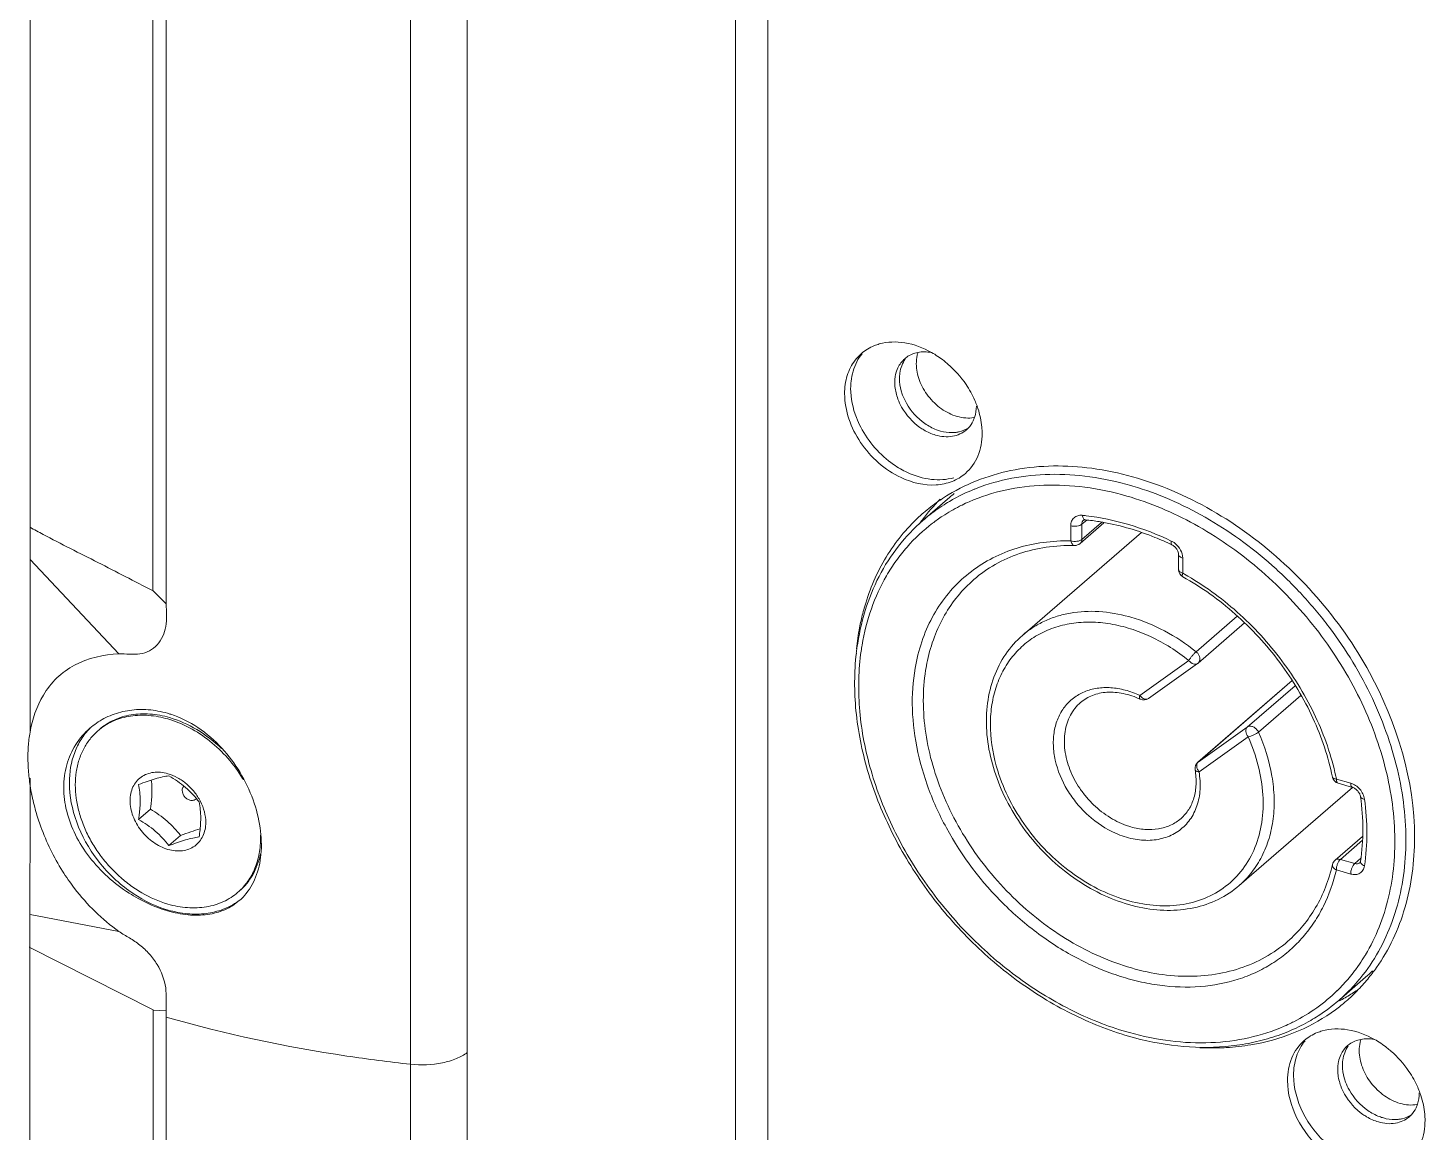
# Model space of a CAD drawing. Header units: millimetres. Extents: x 0 to 3564, y 0 to 2520.
# Drawn here: x 2375.2 to 2427.1, y 1732.7 to 1773.8 of the extents above; entities that cross this region are included whole.
import ezdxf

# ---------------------------------------------------------------- set-up
doc = ezdxf.new("R2010")
doc.units = ezdxf.units.MM
doc.layers.get('0').update_dxf_attribs({"lineweight": 13})

# ---------------------------------------------------------------- blocks, each defined once
blk = doc.blocks.new('A$C00222079')
for p, q in [((6.218, 23.867), (5.781, 23.488)), ((6.906, 22.514), (7.343, 22.892))]:
    blk.add_line(p, q)
for centre, radius, start, end in [((5.775, 24.798), 2.755, 124.5333, 130.8986), ((5.816, 23.857), 3.725, 71.8128, 73.8925), ((5.734, 25.094), 2.237, 128.8705, 130.8938), ((5.278, 22.373), 5.103, 30.4323, 31.1555), ((8.006, 22.471), 2.237, 310.8941, 312.9155), ((8.165, 22.036), 2.073, 310.9239, 318.5391), ((8.146, 24.584), 4.676, 253.0269, 253.8963), ((8.031, 24.101), 4.145, 252.6139, 253.8954)]:
    blk.add_arc(centre, radius, start, end)
for points, knots in [([(6.849, 27.436), (6.619, 27.502), (6.152, 27.589), (5.451, 27.57), (4.791, 27.4), (4.394, 27.192), (4.213, 27.067)], [0, 0, 0, 0, 0.261998, 0.514879, 0.76, 1, 1, 1, 1]), ([(4.33, 26.837), (4.41, 26.906), (4.582, 27.035), (4.867, 27.19), (5.175, 27.307), (5.618, 27.41), (6.216, 27.432), (6.692, 27.343), (6.93, 27.274)], [0, 0, 0, 0, 0.116286, 0.233593, 0.352871, 0.474937, 0.729326, 1, 1, 1, 1]), ([(6.87, 27.222), (6.639, 27.289), (6.177, 27.377), (5.597, 27.361), (5.164, 27.269), (4.862, 27.163), (4.582, 27.019), (4.411, 26.9), (4.331, 26.835)], [0, 0, 0, 0, 0.270316, 0.524847, 0.647069, 0.766487, 0.883841, 1, 1, 1, 1]), ([(9.646, 25.013), (9.486, 25.278), (9.118, 25.779), (8.449, 26.418), (7.696, 26.915), (7.147, 27.142), (6.87, 27.222)], [0, 0, 0, 0, 0.256117, 0.511979, 0.761604, 1, 1, 1, 1]), ([(6.93, 27.274), (7.284, 27.172), (7.983, 26.858), (8.586, 26.39), (8.865, 26.12)], [0, 0, 0, 0, 0.487118, 1, 1, 1, 1]), ([(8.877, 26.133), (8.612, 26.422), (8.029, 26.931), (7.334, 27.279), (6.978, 27.396)], [0, 0, 0, 0, 0.511319, 1, 1, 1, 1]), ([(3.971, 26.88), (3.768, 26.704), (3.409, 26.286), (3.073, 25.521), (2.96, 24.664), (3.078, 23.771), (3.413, 22.89), (4.116, 21.786), (4.871, 21.106), (5.43, 20.746)], [0, 0, 0, 0, 0.110779, 0.223415, 0.340175, 0.462703, 0.591528, 0.725827, 1, 1, 1, 1]), ([(3.977, 26.877), (3.853, 26.752), (3.629, 26.471), (3.299, 25.806), (3.209, 25.234), (3.209, 24.851)], [0, 0, 0, 0, 0.237804, 0.481875, 1, 1, 1, 1]), ([(4.27, 26.785), (4.163, 26.692), (3.964, 26.483), (3.727, 26.116), (3.556, 25.702), (3.452, 25.249), (3.419, 24.768), (3.455, 24.267), (3.561, 23.757), (3.733, 23.247), (3.969, 22.749), (4.263, 22.272), (4.61, 21.826), (5.003, 21.418), (5.433, 21.059), (6.036, 20.659), (6.532, 20.439), (6.87, 20.342)], [0, 0, 0, 0, 0.05183, 0.104458, 0.158586, 0.214743, 0.27325, 0.33421, 0.397528, 0.46294, 0.530041, 0.598325, 0.667217, 0.736111, 0.804398, 0.871501, 1, 1, 1, 1]), ([(10.325, 22.187), (10.357, 22.515), (10.328, 23.211), (9.969, 24.604), (9.382, 25.584), (8.877, 26.133)], [0, 0, 0, 0, 0.230273, 0.47968, 1, 1, 1, 1]), ([(6.87, 25.188), (6.781, 25.214), (6.602, 25.249), (6.336, 25.247), (6.088, 25.187), (5.871, 25.073), (5.692, 24.906), (5.56, 24.696), (5.481, 24.452), (5.464, 24.277), (5.464, 24.188)], [0, 0, 0, 0, 0.136999, 0.266428, 0.389247, 0.50766, 0.62481, 0.744133, 0.86857, 1, 1, 1, 1]), ([(6.906, 25.112), (6.827, 25.1), (6.657, 25.069), (6.389, 24.999), (6.093, 24.903), (5.887, 24.828), (5.781, 24.787)], [0, 0, 0, 0, 0.204428, 0.440769, 0.709115, 1, 1, 1, 1]), ([(6.276, 24.566), (6.276, 24.6), (6.274, 24.73), (6.264, 24.859), (6.252, 24.954)], [0, 0, 0, 0, 0.260939, 1, 1, 1, 1]), ([(8.076, 24.158), (8.013, 24.281), (7.899, 24.456), (7.717, 24.665), (7.517, 24.854), (7.241, 25.047), (6.995, 25.152), (6.87, 25.188)], [0, 0, 0, 0, 0.25442, 0.382873, 0.510825, 0.761319, 1, 1, 1, 1]), ([(8.031, 24.138), (7.956, 24.233), (7.798, 24.422), (7.53, 24.682), (7.23, 24.913), (7.015, 25.048), (6.906, 25.112)], [0, 0, 0, 0, 0.243221, 0.492743, 0.746206, 1, 1, 1, 1]), ([(3.209, 24.851), (3.209, 24.355), (3.418, 23.321), (4.197, 21.932), (5.345, 20.801), (6.3, 20.3), (6.792, 20.146)], [0, 0, 0, 0, 0.237626, 0.493501, 0.752993, 1, 1, 1, 1]), ([(5.839, 24.188), (5.839, 24.293), (5.83, 24.494), (5.799, 24.693), (5.781, 24.787)], [0, 0, 0, 0, 0.522764, 1, 1, 1, 1]), ([(6.218, 23.867), (6.227, 23.926), (6.258, 24.159), (6.276, 24.393), (6.276, 24.566)], [0, 0, 0, 0, 0.258895, 1, 1, 1, 1]), ([(7.401, 24.566), (7.401, 24.597), (7.408, 24.642), (7.436, 24.694), (7.454, 24.716), (7.464, 24.726)], [0, 0, 0, 0, 0.51828, 0.762133, 1, 1, 1, 1]), ([(7.682, 24.204), (7.644, 24.215), (7.569, 24.253), (7.479, 24.339), (7.418, 24.447), (7.401, 24.528), (7.401, 24.566)], [0, 0, 0, 0, 0.246106, 0.505616, 0.761983, 1, 1, 1, 1]), ([(5.464, 24.188), (5.464, 23.995), (5.525, 23.697), (5.695, 23.332), (5.87, 23.069), (6.083, 22.833), (6.4, 22.571), (6.679, 22.431), (6.87, 22.376)], [0, 0, 0, 0, 0.237649, 0.364578, 0.494405, 0.625031, 0.754273, 1, 1, 1, 1]), ([(5.781, 23.488), (5.79, 23.548), (5.821, 23.78), (5.839, 24.014), (5.839, 24.188)], [0, 0, 0, 0, 0.258902, 1, 1, 1, 1]), ([(7.922, 24.269), (7.91, 24.253), (7.879, 24.223), (7.82, 24.196), (7.752, 24.189), (7.705, 24.197), (7.682, 24.204)], [0, 0, 0, 0, 0.235089, 0.474254, 0.727492, 1, 1, 1, 1]), ([(8.031, 24.138), (8.049, 24.044), (8.08, 23.845), (8.089, 23.643), (8.089, 23.538)], [0, 0, 0, 0, 0.477241, 1, 1, 1, 1]), ([(8.277, 23.376), (8.277, 23.507), (8.239, 23.779), (8.14, 24.033), (8.076, 24.158)], [0, 0, 0, 0, 0.484404, 1, 1, 1, 1]), ([(5.781, 23.488), (5.89, 23.424), (6.105, 23.289), (6.405, 23.058), (6.673, 22.798), (6.831, 22.61), (6.906, 22.514)], [0, 0, 0, 0, 0.253794, 0.507257, 0.756779, 1, 1, 1, 1]), ([(7.343, 22.892), (7.268, 22.988), (7.11, 23.176), (6.842, 23.436), (6.542, 23.667), (6.327, 23.802), (6.218, 23.867)], [0, 0, 0, 0, 0.243221, 0.492743, 0.746206, 1, 1, 1, 1]), ([(6.87, 22.376), (6.96, 22.35), (7.139, 22.315), (7.405, 22.317), (7.652, 22.376), (7.87, 22.491), (8.049, 22.658), (8.18, 22.868), (8.26, 23.112), (8.277, 23.287), (8.277, 23.376)], [0, 0, 0, 0, 0.136999, 0.266428, 0.389247, 0.50766, 0.62481, 0.744133, 0.86857, 1, 1, 1, 1]), ([(8.089, 23.538), (8.089, 23.482), (8.083, 23.248), (8.057, 23.015), (8.031, 22.839)], [0, 0, 0, 0, 0.239408, 1, 1, 1, 1]), ([(6.906, 22.514), (7.012, 22.554), (7.218, 22.63), (7.514, 22.726), (7.782, 22.795), (7.952, 22.827), (8.031, 22.839)], [0, 0, 0, 0, 0.290885, 0.559231, 0.795572, 1, 1, 1, 1]), ([(8.069, 23.134), (7.952, 23.103), (7.708, 23.028), (7.468, 22.94), (7.343, 22.892)], [0, 0, 0, 0, 0.473379, 1, 1, 1, 1]), ([(9.53, 20.832), (9.595, 20.893), (9.72, 21.024), (9.883, 21.242), (10.022, 21.481), (10.173, 21.828), (10.295, 22.306), (10.315, 22.704), (10.308, 22.907)], [0, 0, 0, 0, 0.11782, 0.236586, 0.356981, 0.479606, 0.733095, 1, 1, 1, 1]), ([(10.306, 22.197), (10.278, 22.062), (10.203, 21.798), (10.033, 21.431), (9.811, 21.103), (9.628, 20.916), (9.531, 20.831)], [0, 0, 0, 0, 0.259837, 0.511539, 0.757326, 1, 1, 1, 1]), ([(9.718, 20.664), (9.893, 20.861), (10.18, 21.349), (10.298, 21.898), (10.325, 22.187)], [0, 0, 0, 0, 0.476373, 1, 1, 1, 1]), ([(6.87, 20.342), (7.108, 20.273), (7.585, 20.183), (8.183, 20.206), (8.626, 20.309), (8.934, 20.426), (9.218, 20.581), (9.39, 20.709), (9.471, 20.779)], [0, 0, 0, 0, 0.270674, 0.525062, 0.647129, 0.766407, 0.883714, 1, 1, 1, 1]), ([(5.43, 20.746), (5.538, 20.677), (5.966, 20.421), (6.427, 20.22), (6.781, 20.112)], [0, 0, 0, 0, 0.257591, 1, 1, 1, 1]), ([(6.849, 20.092), (7.102, 20.019), (7.599, 19.919), (8.33, 19.925), (8.989, 20.099), (9.363, 20.332), (9.522, 20.47)], [0, 0, 0, 0, 0.280581, 0.537986, 0.774784, 1, 1, 1, 1]), ([(6.881, 20.119), (7.114, 20.052), (7.582, 19.96), (8.278, 19.966), (8.923, 20.121), (9.307, 20.324), (9.478, 20.445)], [0, 0, 0, 0, 0.269777, 0.524852, 0.766736, 1, 1, 1, 1])]:
    blk.add_open_spline(points, degree=3, knots=knots)

msp = doc.modelspace()

# ---------------------------------------------------------------- linework, layer by layer
for p, q in [((2389.421, 1735.24), (2389.421, 1860.467)), ((2391.534, 1751.268), (2391.534, 1830.076)), ((2375.291, 1747.585), (2375.291, 1817.57)), ((2379.847, 1752.845), (2379.847, 1815.216)), ((2380.352, 1815.189), (2380.351, 1752.351)), ((2401.497, 1784.615), (2401.497, 1726.675)), ((2402.703, 1784.445), (2402.703, 1726.768)), ((2409.459, 1756.318), (2408.459, 1755.452)), ((2415.187, 1755.364), (2414.302, 1754.597)), ((2414.547, 1755.469), (2414.365, 1755.312)), ((2414.365, 1754.749), (2415.093, 1755.379)), ((2416.578, 1755.009), (2412.158, 1751.181)), ((2413.955, 1754.694), (2413.955, 1755.257)), ((2414.365, 1755.312), (2414.365, 1754.749)), ((2375.291, 1754.008), (2378.594, 1750.495)), ((2417.962, 1754.187), (2417.962, 1753.624)), ((2418.112, 1754.057), (2418.112, 1753.494)), ((2380.351, 1752.351), (2379.847, 1752.845)), ((2420.134, 1751.896), (2418.609, 1750.575)), ((2391.535, 1735.68), (2391.534, 1751.268)), ((2418.687, 1750.151), (2420.412, 1751.644)), ((2418.34, 1750.248), (2416.515, 1748.949)), ((2416.839, 1748.834), (2418.664, 1750.133)), ((2418.673, 1746.465), (2422.178, 1749.5)), ((2422.179, 1749.5), (2418.685, 1746.475)), ((2420.511, 1747.773), (2422.287, 1749.311)), ((2416.515, 1748.949), (2416.579, 1748.882)), ((2420.926, 1747.588), (2422.496, 1748.948)), ((2418.685, 1746.475), (2420.511, 1747.773)), ((2418.719, 1746.108), (2420.545, 1747.407)), ((2375.213, 1746.638), (2375.227, 1747.047)), ((2418.673, 1746.465), (2418.685, 1746.475)), ((2375.29, 1744.638), (2375.291, 1745.877)), ((2375.29, 1744.638), (2375.291, 1745.876)), ((2424.421, 1745.53), (2420.21, 1741.883)), ((2423.82, 1745.843), (2424.353, 1745.69)), ((2423.887, 1745.685), (2424.419, 1745.531)), ((2375.289, 1740.8), (2375.29, 1744.638)), ((2423.774, 1742.823), (2424.795, 1743.707)), ((2424.795, 1743.57), (2423.97, 1742.856)), ((2424.503, 1742.702), (2424.731, 1742.9)), ((2424.353, 1742.312), (2423.82, 1742.466)), ((2423.97, 1742.856), (2424.503, 1742.702)), ((2375.286, 1739.606), (2375.289, 1740.8)), ((2375.291, 1740.801), (2378.593, 1740.177)), ((2422.01, 1739.804), (2422.01, 1739.805)), ((2379.863, 1737.264), (2375.262, 1739.596)), ((2375.286, 1739.606), (2375.285, 1709.294)), ((2424.909, 1738.478), (2423.909, 1737.612)), ((2379.847, 1737.256), (2380.351, 1737.229)), ((2379.863, 1737.264), (2379.863, 1710.072)), ((2380.351, 1736.995), (2380.351, 1737.229)), ((2380.351, 1736.995), (2380.352, 1710.148)), ((2391.534, 1735.682), (2391.543, 1718.368)), ((2389.419, 1735.242), (2389.429, 1716.711))]:
    msp.add_line(p, q)
for centre, radius, start, end in [((2407.274, 1760.393), 1.676, 130.9264, 142.7542), ((2407.559, 1760.542), 1.752, 140.8054, 152.4114), ((2408.428, 1760.726), 0.981, 125.4039, 130.9027), ((2406.811, 1758.307), 3.927, 34.118, 48.9262), ((2408.84, 1760.583), 1.424, 172.3339, 180.0472), ((2407.328, 1758.564), 3.347, 18.2908, 20.0815), ((2409.431, 1759.568), 0.988, 310.9095, 316.4205), ((2412.941, 1750.569), 6.826, 121.2012, 124.0256), ((2413.808, 1751.296), 6.643, 129.0558, 130.8912), ((2413.033, 1750.008), 7.123, 111.3607, 112.2204), ((2412.979, 1745.649), 11.556, 73.5182, 73.8977), ((2413.991, 1751.406), 6.88, 135.3033, 143.7997), ((2412.904, 1750.624), 6.759, 124.9111, 130.9047), ((2412.909, 1750.617), 6.769, 124.0287, 124.9083), ((2412.874, 1750.333), 6.762, 119.7904, 122.4537), ((2412.911, 1750.617), 6.769, 130.9067, 132.769), ((2414.069, 1751.348), 6.978, 143.7898, 145.1913), ((2412.753, 1750.19), 6.488, 125.3863, 127.3357), ((2413.521, 1747.053), 8.635, 83.3461, 84.2979), ((2393.84, 1788.949), 38.512, 241.2068, 242.0258), ((2414.105, 1754.824), 0.3, 268.9431, 310.8934), ((2418.262, 1753.624), 0.3, 179.9586, 240.7991), ((2412.861, 1744.098), 10.764, 60.4079, 60.7989), ((2414.437, 1749.89), 8.476, 163.7274, 167.4682), ((2414.775, 1749.812), 8.824, 167.4549, 169.1861), ((2414.527, 1746.119), 5.974, 73.8973, 74.6011), ((2415.201, 1749.735), 9.256, 169.2118, 174.1426), ((2415.182, 1749.469), 9.255, 172.2496, 173.4425), ((2414.827, 1749.368), 8.748, 170.4391, 171.9168), ((2418.49, 1750.377), 0.3, 305.4252, 310.8934), ((2416.665, 1749.079), 0.3, 244.9343, 305.4252), ((2418.869, 1746.238), 0.3, 130.8934, 189.6609), ((2382.612, 1746.733), 7.404, 186.5654, 191.2963), ((2423.97, 1745.973), 0.3, 191.5359, 253.9642), ((2414.514, 1743.944), 9.499, 11.5365, 12.1621), ((2423.903, 1745.739), 0.0562, 248.164, 253.8898), ((2383.272, 1746.863), 8.077, 191.2838, 195.9864), ((2416.966, 1746.771), 2.818, 252.2581, 253.8945), ((2423.97, 1742.596), 0.3, 130.8934, 166.9727), ((2419.634, 1742.817), 6.934, 320.5129, 324.9377), ((2419.704, 1742.76), 6.844, 315.4875, 320.5104), ((2420.563, 1743.496), 6.638, 310.8916, 313.831), ((2419.308, 1742.62), 6.498, 314.3752, 317.3517), ((2419.563, 1742.63), 6.638, 310.8916, 313.831), ((2420.663, 1743.729), 6.951, 298.0528, 300.0618), ((2420.715, 1743.639), 6.847, 300.0577, 304.2196), ((2419.748, 1742.717), 6.783, 310.9095, 315.4828), ((2419.766, 1742.697), 6.756, 304.9092, 309.1419), ((2419.764, 1742.699), 6.759, 309.1429, 310.9065), ((2419.126, 1747.153), 11.148, 253.8976, 254.4097), ((2419.214, 1745.137), 9.292, 267.1281, 271.2547), ((2424.883, 1735.191), 0.981, 125.4039, 130.9027), ((2423.265, 1732.772), 3.927, 34.118, 48.9262), ((2425.294, 1735.048), 1.424, 172.3339, 180.0472), ((2423.783, 1733.03), 3.347, 18.2908, 20.0815), ((2425.885, 1734.033), 0.988, 310.9095, 316.4205)]:
    msp.add_arc(centre, radius, start, end)
for points, knots in [([(2408.779, 1761.7), (2408.472, 1761.872), (2407.836, 1762.115), (2407.144, 1762.1), (2406.84, 1762.014)], [0, 0, 0, 0, 0.527471, 1, 1, 1, 1]), ([(2406.84, 1762.014), (2406.778, 1761.996), (2406.539, 1761.916), (2406.318, 1761.782), (2406.175, 1761.66)], [0, 0, 0, 0, 0.255323, 1, 1, 1, 1]), ([(2408.769, 1761.698), (2408.608, 1761.727), (2408.285, 1761.735), (2407.983, 1761.612), (2407.86, 1761.525)], [0, 0, 0, 0, 0.52081, 1, 1, 1, 1]), ([(2408.28, 1761.692), (2408.27, 1761.659), (2408.231, 1761.523), (2408.216, 1761.381), (2408.216, 1761.274)], [0, 0, 0, 0, 0.242752, 1, 1, 1, 1]), ([(2409.391, 1761.267), (2409.343, 1761.309), (2409.151, 1761.468), (2408.942, 1761.608), (2408.779, 1761.7)], [0, 0, 0, 0, 0.253233, 1, 1, 1, 1]), ([(2405.939, 1761.408), (2405.811, 1761.239), (2405.611, 1760.837), (2405.552, 1760.394), (2405.552, 1760.167)], [0, 0, 0, 0, 0.482437, 1, 1, 1, 1]), ([(2405.777, 1760.362), (2405.777, 1760.451), (2405.795, 1760.792), (2405.889, 1761.13), (2406.006, 1761.353)], [0, 0, 0, 0, 0.261478, 1, 1, 1, 1]), ([(2407.531, 1761.128), (2407.492, 1761.045), (2407.454, 1760.926), (2407.433, 1760.804), (2407.429, 1760.773)], [0, 0, 0, 0, 0.743252, 1, 1, 1, 1]), ([(2407.591, 1760.733), (2407.591, 1760.8), (2407.608, 1761.052), (2407.699, 1761.302), (2407.808, 1761.452)], [0, 0, 0, 0, 0.264525, 1, 1, 1, 1]), ([(2408.216, 1761.274), (2408.216, 1761.066), (2408.282, 1760.745), (2408.465, 1760.352), (2408.716, 1759.975), (2409.122, 1759.584), (2409.525, 1759.381), (2409.732, 1759.321)], [0, 0, 0, 0, 0.237825, 0.364838, 0.494759, 0.754091, 1, 1, 1, 1]), ([(2407.416, 1760.582), (2407.416, 1760.531), (2407.427, 1760.323), (2407.477, 1760.117), (2407.531, 1759.968)], [0, 0, 0, 0, 0.24008, 1, 1, 1, 1]), ([(2407.709, 1760.113), (2407.69, 1760.164), (2407.624, 1760.365), (2407.591, 1760.577), (2407.591, 1760.733)], [0, 0, 0, 0, 0.260064, 1, 1, 1, 1]), ([(2405.552, 1760.167), (2405.552, 1759.532), (2406.027, 1758.232), (2407.051, 1757.329), (2407.653, 1757.046)], [0, 0, 0, 0, 0.488225, 1, 1, 1, 1]), ([(2406.153, 1758.919), (2406.093, 1759.035), (2405.885, 1759.49), (2405.777, 1759.993), (2405.777, 1760.362)], [0, 0, 0, 0, 0.262071, 1, 1, 1, 1]), ([(2408.533, 1759.058), (2408.255, 1759.252), (2407.94, 1759.601), (2407.748, 1760.009), (2407.709, 1760.113)], [0, 0, 0, 0, 0.752682, 1, 1, 1, 1]), ([(2410.472, 1759.713), (2410.446, 1759.783), (2410.335, 1760.06), (2410.188, 1760.323), (2410.062, 1760.51)], [0, 0, 0, 0, 0.246184, 1, 1, 1, 1]), ([(2407.531, 1759.968), (2407.57, 1759.864), (2407.76, 1759.456), (2408.075, 1759.106), (2408.352, 1758.911)], [0, 0, 0, 0, 0.247157, 1, 1, 1, 1]), ([(2410.332, 1759.16), (2410.351, 1759.201), (2410.42, 1759.375), (2410.447, 1759.565), (2410.447, 1759.707)], [0, 0, 0, 0, 0.241389, 1, 1, 1, 1]), ([(2410.661, 1758.692), (2410.661, 1758.767), (2410.647, 1759.08), (2410.58, 1759.389), (2410.506, 1759.615)], [0, 0, 0, 0, 0.241038, 1, 1, 1, 1]), ([(2409.113, 1758.778), (2409.062, 1758.793), (2408.858, 1758.861), (2408.667, 1758.965), (2408.533, 1759.058)], [0, 0, 0, 0, 0.242338, 1, 1, 1, 1]), ([(2409.732, 1759.321), (2409.836, 1759.291), (2410.045, 1759.252), (2410.258, 1759.259), (2410.359, 1759.276)], [0, 0, 0, 0, 0.515394, 1, 1, 1, 1]), ([(2407.888, 1757.237), (2407.707, 1757.321), (2407.002, 1757.73), (2406.436, 1758.374), (2406.153, 1758.919)], [0, 0, 0, 0, 0.245341, 1, 1, 1, 1]), ([(2408.352, 1758.911), (2408.397, 1758.879), (2408.578, 1758.762), (2408.778, 1758.673), (2408.932, 1758.628)], [0, 0, 0, 0, 0.257752, 1, 1, 1, 1]), ([(2408.932, 1758.628), (2409.134, 1758.57), (2409.547, 1758.527), (2409.934, 1758.697), (2410.077, 1758.821)], [0, 0, 0, 0, 0.526476, 1, 1, 1, 1]), ([(2409.692, 1758.729), (2409.645, 1758.723), (2409.451, 1758.709), (2409.255, 1758.738), (2409.113, 1758.778)], [0, 0, 0, 0, 0.240118, 1, 1, 1, 1]), ([(2410.141, 1758.89), (2410.042, 1758.825), (2409.89, 1758.763), (2409.732, 1758.734), (2409.692, 1758.729)], [0, 0, 0, 0, 0.742221, 1, 1, 1, 1]), ([(2410.038, 1757.2), (2410.238, 1757.373), (2410.568, 1757.844), (2410.661, 1758.405), (2410.661, 1758.692)], [0, 0, 0, 0, 0.479987, 1, 1, 1, 1]), ([(2426.726, 1743.662), (2426.726, 1745.782), (2425.727, 1749.071), (2423.186, 1752.682), (2420.682, 1755.001), (2417.829, 1756.658), (2414.835, 1757.523), (2411.928, 1757.509), (2410.161, 1756.865), (2409.405, 1756.408)], [0, 0, 0, 0, 0.253408, 0.389876, 0.526239, 0.657792, 0.780951, 0.894398, 1, 1, 1, 1]), ([(2407.653, 1757.046), (2408.055, 1756.858), (2408.718, 1756.697), (2409.548, 1756.869), (2409.893, 1757.074), (2410.038, 1757.2)], [0, 0, 0, 0, 0.530825, 0.770855, 1, 1, 1, 1]), ([(2409.609, 1757.043), (2409.341, 1756.966), (2408.738, 1756.931), (2408.167, 1757.107), (2407.888, 1757.237)], [0, 0, 0, 0, 0.475171, 1, 1, 1, 1]), ([(2410.439, 1756.642), (2410.865, 1756.809), (2411.769, 1757.066), (2413.199, 1757.207), (2414.691, 1757.111), (2415.686, 1756.895), (2416.184, 1756.751)], [0, 0, 0, 0, 0.235145, 0.479279, 0.734042, 1, 1, 1, 1]), ([(2409.515, 1756.201), (2409.581, 1756.238), (2409.849, 1756.386), (2410.127, 1756.516), (2410.34, 1756.602)], [0, 0, 0, 0, 0.248737, 1, 1, 1, 1]), ([(2410.185, 1756.152), (2410.613, 1756.339), (2411.526, 1756.631), (2412.98, 1756.807), (2414.506, 1756.726), (2415.525, 1756.509), (2416.034, 1756.362)], [0, 0, 0, 0, 0.234665, 0.478448, 0.733322, 1, 1, 1, 1]), ([(2416.257, 1756.73), (2417.192, 1756.454), (2418.565, 1755.852), (2420.247, 1754.769), (2421.456, 1753.8), (2422.571, 1752.704), (2423.575, 1751.499), (2424.449, 1750.207), (2425.178, 1748.851), (2425.749, 1747.453), (2426.277, 1745.601), (2426.476, 1743.728), (2426.295, 1741.938), (2425.983, 1740.699), (2425.495, 1739.561), (2425.054, 1738.877), (2424.809, 1738.562)], [0, 0, 0, 0, 0.126992, 0.193149, 0.260474, 0.328479, 0.396647, 0.46445, 0.531383, 0.596977, 0.660837, 0.782024, 0.839371, 0.894589, 0.947976, 1, 1, 1, 1]), ([(2408.459, 1755.452), (2408.521, 1755.506), (2408.772, 1755.715), (2409.039, 1755.906), (2409.246, 1756.038)], [0, 0, 0, 0, 0.249714, 1, 1, 1, 1]), ([(2408.995, 1755.48), (2409.061, 1755.527), (2409.328, 1755.709), (2409.609, 1755.872), (2409.825, 1755.982)], [0, 0, 0, 0, 0.249138, 1, 1, 1, 1]), ([(2409.825, 1755.982), (2409.854, 1755.997), (2409.973, 1756.056), (2410.094, 1756.112), (2410.185, 1756.152)], [0, 0, 0, 0, 0.249381, 1, 1, 1, 1]), ([(2416.034, 1756.362), (2416.907, 1756.11), (2418.193, 1755.564), (2419.777, 1754.58), (2420.922, 1753.699), (2421.988, 1752.701), (2423.276, 1751.239), (2424.343, 1749.61), (2425.14, 1747.872), (2425.727, 1746.143), (2426.023, 1744.378), (2425.983, 1742.663), (2425.791, 1741.457), (2425.44, 1740.331), (2425.097, 1739.636), (2424.902, 1739.31)], [0, 0, 0, 0, 0.125687, 0.191122, 0.257746, 0.32512, 0.39278, 0.526874, 0.592553, 0.656729, 0.779188, 0.837353, 0.893399, 0.947504, 1, 1, 1, 1]), ([(2408.459, 1755.452), (2408.127, 1755.165), (2407.514, 1754.519), (2406.79, 1753.382), (2406.273, 1752.1), (2406.076, 1751.186), (2406.012, 1750.717)], [0, 0, 0, 0, 0.241873, 0.487232, 0.739153, 1, 1, 1, 1]), ([(2408.314, 1755.586), (2407.843, 1755.151), (2407.008, 1754.12), (2406.487, 1752.903), (2406.3, 1752.265)], [0, 0, 0, 0, 0.49102, 1, 1, 1, 1]), ([(2414.379, 1755.645), (2414.323, 1755.651), (2414.212, 1755.644), (2414.066, 1755.563), (2413.973, 1755.425), (2413.955, 1755.314), (2413.955, 1755.257)], [0, 0, 0, 0, 0.257953, 0.49775, 0.738889, 1, 1, 1, 1]), ([(2414.429, 1755.464), (2414.408, 1755.446), (2414.375, 1755.398), (2414.365, 1755.341), (2414.365, 1755.312)], [0, 0, 0, 0, 0.479972, 1, 1, 1, 1]), ([(2414.499, 1755.477), (2414.485, 1755.478), (2414.455, 1755.49), (2414.42, 1755.528), (2414.393, 1755.581), (2414.383, 1755.623), (2414.379, 1755.645)], [0, 0, 0, 0, 0.192937, 0.417052, 0.686713, 1, 1, 1, 1]), ([(2414.499, 1755.477), (2414.489, 1755.478), (2414.472, 1755.478), (2414.448, 1755.474), (2414.434, 1755.468), (2414.429, 1755.464)], [0, 0, 0, 0, 0.419619, 0.701888, 1, 1, 1, 1]), ([(2415.185, 1755.38), (2415.128, 1755.39), (2414.9, 1755.429), (2414.671, 1755.46), (2414.499, 1755.477)], [0, 0, 0, 0, 0.252445, 1, 1, 1, 1]), ([(2417.689, 1754.69), (2417.179, 1754.933), (2416.145, 1755.337), (2415.057, 1755.567), (2414.521, 1755.63)], [0, 0, 0, 0, 0.511755, 1, 1, 1, 1]), ([(2417.71, 1754.549), (2417.504, 1754.647), (2416.692, 1755.005), (2415.834, 1755.262), (2415.185, 1755.38)], [0, 0, 0, 0, 0.25758, 1, 1, 1, 1]), ([(2375.775, 1754.937), (2376.449, 1754.579), (2377.815, 1753.897), (2379.169, 1753.194), (2379.846, 1752.844)], [0, 0, 0, 0, 0.500219, 1, 1, 1, 1]), ([(2406.201, 1750.821), (2406.278, 1751.28), (2406.503, 1752.172), (2406.976, 1753.211), (2407.456, 1753.958), (2407.996, 1754.64), (2408.474, 1755.087), (2408.817, 1755.349)], [0, 0, 0, 0, 0.261193, 0.512775, 0.635984, 0.757974, 1, 1, 1, 1]), ([(2414.365, 1755.312), (2414.343, 1755.292), (2414.283, 1755.262), (2414.181, 1755.238), (2414.068, 1755.234), (2413.991, 1755.247), (2413.955, 1755.257)], [0, 0, 0, 0, 0.208446, 0.46209, 0.736217, 1, 1, 1, 1]), ([(2413.955, 1754.694), (2413.612, 1754.7), (2412.936, 1754.664), (2411.958, 1754.454), (2411.054, 1754.092), (2410.244, 1753.583), (2409.543, 1752.939), (2408.964, 1752.172), (2408.521, 1751.297), (2408.323, 1750.665), (2408.248, 1750.339)], [0, 0, 0, 0, 0.131961, 0.259224, 0.382798, 0.50412, 0.624849, 0.746715, 0.871339, 1, 1, 1, 1]), ([(2414.1, 1754.524), (2413.745, 1754.53), (2413.048, 1754.489), (2412.048, 1754.253), (2411.137, 1753.849), (2410.602, 1753.471), (2410.358, 1753.261)], [0, 0, 0, 0, 0.263798, 0.51638, 0.760469, 1, 1, 1, 1]), ([(2413.955, 1754.694), (2413.991, 1754.684), (2414.068, 1754.671), (2414.181, 1754.675), (2414.283, 1754.699), (2414.343, 1754.73), (2414.365, 1754.749)], [0, 0, 0, 0, 0.263783, 0.537911, 0.791555, 1, 1, 1, 1]), ([(2414.1, 1754.524), (2414.084, 1754.524), (2414.051, 1754.534), (2414.009, 1754.572), (2413.976, 1754.627), (2413.961, 1754.67), (2413.955, 1754.694)], [0, 0, 0, 0, 0.196354, 0.422172, 0.690854, 1, 1, 1, 1]), ([(2414.365, 1754.749), (2414.365, 1754.72), (2414.356, 1754.663), (2414.322, 1754.615), (2414.302, 1754.597)], [0, 0, 0, 0, 0.520064, 1, 1, 1, 1]), ([(2417.71, 1754.549), (2417.703, 1754.552), (2417.689, 1754.567), (2417.681, 1754.599), (2417.681, 1754.642), (2417.686, 1754.673), (2417.689, 1754.69)], [0, 0, 0, 0, 0.160625, 0.372067, 0.65288, 1, 1, 1, 1]), ([(2417.825, 1754.604), (2417.815, 1754.613), (2417.772, 1754.645), (2417.725, 1754.673), (2417.689, 1754.69)], [0, 0, 0, 0, 0.254468, 1, 1, 1, 1]), ([(2417.71, 1754.549), (2417.746, 1754.532), (2417.815, 1754.485), (2417.896, 1754.392), (2417.948, 1754.289), (2417.962, 1754.218), (2417.962, 1754.187)], [0, 0, 0, 0, 0.258041, 0.535844, 0.795895, 1, 1, 1, 1]), ([(2418.112, 1754.057), (2418.112, 1754.159), (2418.051, 1754.37), (2417.911, 1754.537), (2417.825, 1754.604)], [0, 0, 0, 0, 0.48242, 1, 1, 1, 1]), ([(2418.112, 1754.057), (2418.091, 1754.063), (2418.052, 1754.078), (2418.004, 1754.108), (2417.971, 1754.144), (2417.962, 1754.174), (2417.962, 1754.187)], [0, 0, 0, 0, 0.315954, 0.586318, 0.809356, 1, 1, 1, 1]), ([(2417.962, 1753.624), (2417.962, 1753.611), (2417.971, 1753.581), (2418.004, 1753.545), (2418.052, 1753.515), (2418.091, 1753.5), (2418.112, 1753.494)], [0, 0, 0, 0, 0.190644, 0.413682, 0.684046, 1, 1, 1, 1]), ([(2418.116, 1753.362), (2418.102, 1753.37), (2418.095, 1753.405), (2418.101, 1753.449), (2418.108, 1753.478), (2418.112, 1753.494)], [0, 0, 0, 0, 0.349815, 0.638102, 1, 1, 1, 1]), ([(2423.676, 1745.913), (2423.523, 1746.667), (2423.144, 1747.787), (2422.408, 1749.181), (2421.506, 1750.53), (2420.132, 1752.026), (2418.811, 1752.973), (2418.116, 1753.362)], [0, 0, 0, 0, 0.24143, 0.366957, 0.49432, 0.749934, 1, 1, 1, 1]), ([(2423.799, 1745.945), (2423.635, 1746.706), (2423.111, 1748.222), (2421.857, 1750.296), (2420.201, 1752.101), (2418.875, 1753.061), (2418.176, 1753.458)], [0, 0, 0, 0, 0.242269, 0.494663, 0.749863, 1, 1, 1, 1]), ([(2410.358, 1753.26), (2410.141, 1753.073), (2409.738, 1752.658), (2409.243, 1751.935), (2408.863, 1751.124), (2408.694, 1750.543), (2408.63, 1750.245)], [0, 0, 0, 0, 0.242836, 0.488697, 0.740386, 1, 1, 1, 1]), ([(2380.351, 1752.35), (2380.35, 1752.071), (2380.407, 1751.537), (2380.132, 1750.898), (2379.734, 1750.59), (2379.243, 1750.431), (2378.854, 1750.505), (2378.594, 1750.495)], [0, 0, 0, 0, 0.270235, 0.51253, 0.629092, 0.748301, 1, 1, 1, 1]), ([(2412.158, 1751.181), (2412.28, 1751.288), (2412.542, 1751.484), (2412.975, 1751.722), (2413.443, 1751.902), (2414.116, 1752.064), (2415.025, 1752.106), (2415.75, 1751.978), (2416.113, 1751.878)], [0, 0, 0, 0, 0.116488, 0.233968, 0.353365, 0.475481, 0.729731, 1, 1, 1, 1]), ([(2416.184, 1751.858), (2416.615, 1751.734), (2417.471, 1751.38), (2418.241, 1750.868), (2418.609, 1750.575)], [0, 0, 0, 0, 0.488435, 1, 1, 1, 1]), ([(2411.239, 1746.15), (2411.084, 1746.651), (2410.942, 1747.422), (2410.981, 1748.433), (2411.122, 1749.134), (2411.371, 1749.776), (2411.724, 1750.345), (2412.174, 1750.827), (2412.71, 1751.21), (2413.32, 1751.486), (2413.988, 1751.648), (2414.7, 1751.694), (2415.439, 1751.624), (2416.19, 1751.44), (2417.199, 1751.043), (2417.905, 1750.596), (2418.34, 1750.248)], [0, 0, 0, 0, 0.134346, 0.19766, 0.258318, 0.316648, 0.373232, 0.428867, 0.484471, 0.54097, 0.599169, 0.659667, 0.722808, 0.788681, 0.85713, 1, 1, 1, 1]), ([(2412.158, 1751.181), (2411.922, 1750.977), (2411.499, 1750.5), (2411.059, 1749.635), (2410.824, 1748.656), (2410.798, 1747.605), (2410.977, 1746.52), (2411.351, 1745.439), (2411.905, 1744.402), (2412.618, 1743.444), (2413.464, 1742.602), (2414.412, 1741.905), (2415.428, 1741.38), (2416.476, 1741.048), (2417.52, 1740.924), (2418.522, 1741.016), (2419.442, 1741.328), (2419.975, 1741.68), (2420.21, 1741.883)], [0, 0, 0, 0, 0.054704, 0.110658, 0.168889, 0.230015, 0.294182, 0.361073, 0.429996, 0.500002, 0.570007, 0.638931, 0.705821, 0.769987, 0.831112, 0.889342, 0.945296, 1, 1, 1, 1]), ([(2375.785, 1748.958), (2375.925, 1749.191), (2376.26, 1749.624), (2377.169, 1750.282), (2378.025, 1750.474), (2378.594, 1750.495)], [0, 0, 0, 0, 0.24525, 0.486598, 1, 1, 1, 1]), ([(2405.988, 1750.526), (2405.906, 1749.815), (2405.906, 1748.333), (2406.352, 1746.106), (2407.219, 1743.904), (2408.468, 1741.818), (2409.785, 1740.246), (2410.977, 1739.123), (2412.235, 1738.115), (2413.912, 1737.077), (2415.368, 1736.496), (2416.101, 1736.285)], [0, 0, 0, 0, 0.114151, 0.234644, 0.360551, 0.490145, 0.621198, 0.686567, 0.751401, 0.878249, 1, 1, 1, 1]), ([(2416.034, 1736.443), (2415.308, 1736.653), (2413.864, 1737.232), (2412.203, 1738.269), (2410.958, 1739.277), (2409.779, 1740.401), (2408.483, 1741.974), (2407.265, 1744.056), (2406.436, 1746.246), (2406.034, 1748.446), (2406.068, 1749.904), (2406.166, 1750.598)], [0, 0, 0, 0, 0.121861, 0.249134, 0.314242, 0.379895, 0.51145, 0.641315, 0.767112, 0.886999, 1, 1, 1, 1]), ([(2408.248, 1750.339), (2408.134, 1749.848), (2408.016, 1748.81), (2408.151, 1747.21), (2408.586, 1745.584), (2409.547, 1743.445), (2411.006, 1741.522), (2412.82, 1739.985), (2414.068, 1739.217), (2415.106, 1738.744), (2415.886, 1738.466), (2416.668, 1738.264), (2417.688, 1738.102), (2418.935, 1738.089), (2420.125, 1738.349), (2420.985, 1738.715), (2421.577, 1739.061), (2422.115, 1739.479), (2422.594, 1739.964), (2423.009, 1740.512), (2423.477, 1741.324), (2423.713, 1742.001), (2423.82, 1742.466)], [0, 0, 0, 0, 0.05951, 0.12248, 0.188711, 0.257561, 0.398755, 0.469164, 0.537803, 0.571188, 0.603807, 0.635598, 0.666523, 0.725712, 0.781832, 0.809074, 0.835949, 0.862645, 0.88936, 0.916289, 0.943619, 1, 1, 1, 1]), ([(2408.63, 1750.245), (2408.604, 1750.125), (2408.513, 1749.635), (2408.476, 1749.134), (2408.476, 1748.757)], [0, 0, 0, 0, 0.244767, 1, 1, 1, 1]), ([(2418.34, 1750.248), (2418.358, 1750.277), (2418.399, 1750.337), (2418.466, 1750.425), (2418.537, 1750.506), (2418.585, 1750.554), (2418.609, 1750.575)], [0, 0, 0, 0, 0.241527, 0.515504, 0.781398, 1, 1, 1, 1]), ([(2418.664, 1750.133), (2418.654, 1750.126), (2418.631, 1750.114), (2418.577, 1750.103), (2418.5, 1750.117), (2418.413, 1750.168), (2418.363, 1750.218), (2418.34, 1750.248)], [0, 0, 0, 0, 0.100014, 0.204372, 0.436215, 0.705283, 1, 1, 1, 1]), ([(2418.609, 1750.575), (2418.638, 1750.551), (2418.689, 1750.496), (2418.739, 1750.399), (2418.756, 1750.298), (2418.742, 1750.233), (2418.729, 1750.205)], [0, 0, 0, 0, 0.270524, 0.535145, 0.779985, 1, 1, 1, 1]), ([(2418.729, 1750.205), (2418.726, 1750.2), (2418.715, 1750.18), (2418.7, 1750.162), (2418.687, 1750.151)], [0, 0, 0, 0, 0.254552, 1, 1, 1, 1]), ([(2416.515, 1748.949), (2416.342, 1749.03), (2416.075, 1749.129), (2415.711, 1749.209), (2415.361, 1749.251), (2414.935, 1749.236), (2414.458, 1749.106), (2414.041, 1748.867), (2413.704, 1748.529), (2413.462, 1748.106), (2413.323, 1747.619), (2413.29, 1747.087), (2413.391, 1746.33), (2413.702, 1745.585), (2414.172, 1744.922), (2414.738, 1744.331), (2415.255, 1743.987), (2415.622, 1743.824)], [0, 0, 0, 0, 0.06537, 0.096842, 0.127426, 0.18595, 0.241538, 0.295272, 0.348646, 0.403237, 0.460344, 0.520746, 0.584636, 0.720683, 0.791502, 0.862515, 1, 1, 1, 1]), ([(2375.226, 1747.047), (2375.238, 1747.225), (2375.316, 1747.887), (2375.534, 1748.539), (2375.785, 1748.958)], [0, 0, 0, 0, 0.267967, 1, 1, 1, 1]), ([(2408.476, 1748.757), (2408.476, 1747.947), (2408.672, 1746.703), (2409.241, 1745.122), (2410.036, 1743.544), (2411.378, 1741.746), (2413.081, 1740.296), (2414.59, 1739.422), (2415.748, 1738.933), (2416.918, 1738.618), (2418.073, 1738.484), (2419.188, 1738.535), (2420.236, 1738.771), (2421.192, 1739.188), (2421.754, 1739.583), (2422.01, 1739.804)], [0, 0, 0, 0, 0.124502, 0.190334, 0.257872, 0.395395, 0.531952, 0.598347, 0.662687, 0.724603, 0.783918, 0.840684, 0.895208, 0.948055, 1, 1, 1, 1]), ([(2414.318, 1748.687), (2414.242, 1748.621), (2414.101, 1748.474), (2413.933, 1748.215), (2413.81, 1747.923), (2413.707, 1747.489), (2413.708, 1746.893), (2413.901, 1746.172), (2414.205, 1745.598), (2414.523, 1745.175), (2414.885, 1744.787), (2415.398, 1744.385), (2415.868, 1744.164), (2416.107, 1744.088)], [0, 0, 0, 0, 0.051874, 0.104527, 0.158644, 0.214746, 0.33369, 0.461899, 0.596909, 0.665815, 0.734815, 0.870523, 1, 1, 1, 1]), ([(2416.538, 1748.807), (2416.336, 1748.901), (2415.931, 1749.042), (2415.407, 1749.089), (2415.022, 1749.038), (2414.761, 1748.96), (2414.524, 1748.845), (2414.383, 1748.743), (2414.319, 1748.687)], [0, 0, 0, 0, 0.284199, 0.543583, 0.664233, 0.779515, 0.890838, 1, 1, 1, 1]), ([(2416.515, 1748.949), (2416.511, 1748.932), (2416.507, 1748.9), (2416.508, 1748.858), (2416.516, 1748.825), (2416.53, 1748.811), (2416.538, 1748.807)], [0, 0, 0, 0, 0.345901, 0.626249, 0.838111, 1, 1, 1, 1]), ([(2416.579, 1748.882), (2416.6, 1748.864), (2416.644, 1748.835), (2416.714, 1748.809), (2416.782, 1748.807), (2416.822, 1748.823), (2416.839, 1748.834)], [0, 0, 0, 0, 0.292574, 0.556051, 0.788439, 1, 1, 1, 1]), ([(2420.926, 1747.588), (2421.158, 1747.067), (2421.415, 1746.253), (2421.527, 1745.155), (2421.493, 1744.374), (2421.342, 1743.639), (2421.076, 1742.965), (2420.701, 1742.37), (2420.383, 1742.033), (2420.21, 1741.883)], [0, 0, 0, 0, 0.278479, 0.4106, 0.537261, 0.65861, 0.775324, 0.888586, 1, 1, 1, 1]), ([(2420.545, 1747.407), (2420.521, 1747.437), (2420.482, 1747.503), (2420.454, 1747.606), (2420.459, 1747.703), (2420.491, 1747.756), (2420.511, 1747.773)], [0, 0, 0, 0, 0.291786, 0.563286, 0.798439, 1, 1, 1, 1]), ([(2420.511, 1747.773), (2420.526, 1747.784), (2420.559, 1747.8), (2420.637, 1747.813), (2420.743, 1747.787), (2420.853, 1747.708), (2420.907, 1747.63), (2420.926, 1747.588)], [0, 0, 0, 0, 0.105055, 0.215584, 0.457908, 0.726524, 1, 1, 1, 1]), ([(2420.545, 1747.407), (2420.579, 1747.414), (2420.649, 1747.436), (2420.752, 1747.479), (2420.846, 1747.529), (2420.903, 1747.568), (2420.926, 1747.588)], [0, 0, 0, 0, 0.245131, 0.519156, 0.783137, 1, 1, 1, 1]), ([(2420.545, 1747.407), (2420.699, 1747.059), (2420.948, 1746.355), (2421.124, 1745.279), (2421.088, 1744.245), (2420.838, 1743.296), (2420.38, 1742.474), (2419.732, 1741.819), (2418.925, 1741.363), (2417.998, 1741.126), (2416.994, 1741.115), (2415.955, 1741.324), (2414.923, 1741.744), (2413.939, 1742.356), (2413.042, 1743.135), (2412.022, 1744.338), (2411.47, 1745.408), (2411.239, 1746.15)], [0, 0, 0, 0, 0.067346, 0.131543, 0.19216, 0.249323, 0.303813, 0.356999, 0.410567, 0.466108, 0.524749, 0.58698, 0.652663, 0.721146, 0.791413, 0.862235, 1, 1, 1, 1]), ([(2375.213, 1746.638), (2375.213, 1746.577), (2375.216, 1746.325), (2375.234, 1746.074), (2375.256, 1745.886)], [0, 0, 0, 0, 0.2449, 1, 1, 1, 1]), ([(2415.622, 1743.824), (2415.829, 1743.733), (2416.249, 1743.595), (2416.888, 1743.538), (2417.485, 1743.643), (2418.004, 1743.909), (2418.409, 1744.321), (2418.673, 1744.852), (2418.784, 1745.465), (2418.756, 1745.892), (2418.719, 1746.108)], [0, 0, 0, 0, 0.138944, 0.268955, 0.390602, 0.506603, 0.62138, 0.739765, 0.86542, 1, 1, 1, 1]), ([(2418.05, 1744.378), (2418.161, 1744.475), (2418.361, 1744.709), (2418.552, 1745.146), (2418.63, 1745.653), (2418.604, 1746.007), (2418.573, 1746.188)], [0, 0, 0, 0, 0.225155, 0.462507, 0.719986, 1, 1, 1, 1]), ([(2418.719, 1746.108), (2418.7, 1746.11), (2418.665, 1746.116), (2418.619, 1746.133), (2418.587, 1746.156), (2418.575, 1746.177), (2418.573, 1746.188)], [0, 0, 0, 0, 0.329998, 0.604664, 0.822256, 1, 1, 1, 1]), ([(2418.632, 1746.353), (2418.63, 1746.311), (2418.647, 1746.222), (2418.691, 1746.145), (2418.719, 1746.108)], [0, 0, 0, 0, 0.473638, 1, 1, 1, 1]), ([(2418.648, 1746.423), (2418.646, 1746.418), (2418.637, 1746.395), (2418.633, 1746.371), (2418.632, 1746.353)], [0, 0, 0, 0, 0.238423, 1, 1, 1, 1]), ([(2418.685, 1746.475), (2418.682, 1746.471), (2418.666, 1746.456), (2418.655, 1746.438), (2418.648, 1746.423)], [0, 0, 0, 0, 0.243418, 1, 1, 1, 1]), ([(2423.676, 1745.913), (2423.678, 1745.904), (2423.69, 1745.884), (2423.723, 1745.863), (2423.767, 1745.849), (2423.802, 1745.845), (2423.82, 1745.843)], [0, 0, 0, 0, 0.174247, 0.390495, 0.666387, 1, 1, 1, 1]), ([(2423.82, 1745.843), (2423.82, 1745.824), (2423.822, 1745.789), (2423.834, 1745.742), (2423.852, 1745.706), (2423.872, 1745.691), (2423.882, 1745.687)], [0, 0, 0, 0, 0.323328, 0.596818, 0.818033, 1, 1, 1, 1]), ([(2424.419, 1745.531), (2424.409, 1745.534), (2424.388, 1745.549), (2424.367, 1745.585), (2424.355, 1745.633), (2424.353, 1745.67), (2424.353, 1745.69)], [0, 0, 0, 0, 0.180705, 0.399474, 0.673117, 1, 1, 1, 1]), ([(2424.867, 1745.094), (2424.858, 1745.16), (2424.816, 1745.294), (2424.701, 1745.47), (2424.543, 1745.61), (2424.417, 1745.671), (2424.353, 1745.69)], [0, 0, 0, 0, 0.243213, 0.499865, 0.756591, 1, 1, 1, 1]), ([(2424.72, 1745.184), (2424.715, 1745.22), (2424.689, 1745.298), (2424.621, 1745.401), (2424.528, 1745.485), (2424.455, 1745.521), (2424.419, 1745.531)], [0, 0, 0, 0, 0.229603, 0.499577, 0.769763, 1, 1, 1, 1]), ([(2424.72, 1742.784), (2424.777, 1743.172), (2424.832, 1743.976), (2424.775, 1744.778), (2424.72, 1745.184)], [0, 0, 0, 0, 0.489156, 1, 1, 1, 1]), ([(2424.72, 1745.184), (2424.721, 1745.173), (2424.732, 1745.15), (2424.765, 1745.124), (2424.812, 1745.105), (2424.848, 1745.097), (2424.867, 1745.094)], [0, 0, 0, 0, 0.181015, 0.39991, 0.673446, 1, 1, 1, 1]), ([(2424.867, 1742.611), (2424.926, 1743.013), (2424.983, 1743.844), (2424.924, 1744.675), (2424.867, 1745.094)], [0, 0, 0, 0, 0.489956, 1, 1, 1, 1]), ([(2375.507, 1744.638), (2375.562, 1744.446), (2375.813, 1743.676), (2376.171, 1742.94), (2376.496, 1742.422)], [0, 0, 0, 0, 0.246134, 1, 1, 1, 1]), ([(2416.184, 1744.064), (2416.355, 1744.015), (2416.697, 1743.951), (2417.204, 1743.969), (2417.668, 1744.107), (2417.934, 1744.278), (2418.05, 1744.378)], [0, 0, 0, 0, 0.270963, 0.525651, 0.766731, 1, 1, 1, 1]), ([(2425.31, 1738.833), (2425.781, 1739.504), (2426.511, 1741.075), (2426.726, 1742.784), (2426.726, 1743.662)], [0, 0, 0, 0, 0.482788, 1, 1, 1, 1]), ([(2376.496, 1742.422), (2376.635, 1742.201), (2377.221, 1741.357), (2377.966, 1740.619), (2378.593, 1740.177)], [0, 0, 0, 0, 0.254101, 1, 1, 1, 1]), ([(2422.01, 1739.804), (2422.215, 1739.982), (2422.599, 1740.375), (2423.074, 1741.059), (2423.444, 1741.828), (2423.612, 1742.379), (2423.678, 1742.663)], [0, 0, 0, 0, 0.24222, 0.487731, 0.739596, 1, 1, 1, 1]), ([(2423.678, 1742.663), (2423.674, 1742.647), (2423.676, 1742.608), (2423.705, 1742.554), (2423.754, 1742.504), (2423.797, 1742.478), (2423.82, 1742.466)], [0, 0, 0, 0, 0.199462, 0.427001, 0.694927, 1, 1, 1, 1]), ([(2423.774, 1742.823), (2423.786, 1742.833), (2423.814, 1742.851), (2423.881, 1742.871), (2423.936, 1742.866), (2423.97, 1742.856)], [0, 0, 0, 0, 0.233951, 0.475794, 1, 1, 1, 1]), ([(2423.97, 1742.856), (2423.948, 1742.836), (2423.906, 1742.782), (2423.86, 1742.687), (2423.829, 1742.578), (2423.82, 1742.503), (2423.82, 1742.466)], [0, 0, 0, 0, 0.211143, 0.468386, 0.74253, 1, 1, 1, 1]), ([(2424.353, 1742.312), (2424.353, 1742.349), (2424.361, 1742.425), (2424.393, 1742.533), (2424.439, 1742.629), (2424.48, 1742.682), (2424.503, 1742.702)], [0, 0, 0, 0, 0.25747, 0.531613, 0.788856, 1, 1, 1, 1]), ([(2424.353, 1742.312), (2424.411, 1742.295), (2424.53, 1742.28), (2424.672, 1742.321), (2424.76, 1742.387), (2424.831, 1742.473), (2424.859, 1742.555), (2424.867, 1742.611)], [0, 0, 0, 0, 0.269292, 0.513778, 0.632168, 0.751159, 1, 1, 1, 1]), ([(2424.503, 1742.702), (2424.537, 1742.692), (2424.592, 1742.687), (2424.659, 1742.707), (2424.687, 1742.724), (2424.699, 1742.735)], [0, 0, 0, 0, 0.524209, 0.766078, 1, 1, 1, 1]), ([(2424.72, 1742.784), (2424.719, 1742.772), (2424.714, 1742.754), (2424.703, 1742.739), (2424.699, 1742.735)], [0, 0, 0, 0, 0.679136, 1, 1, 1, 1]), ([(2424.72, 1742.784), (2424.718, 1742.771), (2424.721, 1742.74), (2424.735, 1742.713), (2424.745, 1742.701)], [0, 0, 0, 0, 0.471792, 1, 1, 1, 1]), ([(2424.745, 1742.701), (2424.758, 1742.682), (2424.797, 1742.646), (2424.842, 1742.622), (2424.867, 1742.611)], [0, 0, 0, 0, 0.459947, 1, 1, 1, 1]), ([(2380.35, 1737.228), (2380.349, 1737.511), (2380.391, 1738.108), (2380.113, 1738.838), (2379.734, 1739.346), (2379.386, 1739.681), (2378.988, 1739.936), (2378.718, 1740.088), (2378.593, 1740.177)], [0, 0, 0, 0, 0.230878, 0.482606, 0.615433, 0.747417, 0.874555, 1, 1, 1, 1]), ([(2424.902, 1739.31), (2424.88, 1739.273), (2424.79, 1739.127), (2424.695, 1738.984), (2424.621, 1738.879)], [0, 0, 0, 0, 0.250891, 1, 1, 1, 1]), ([(2424.621, 1738.879), (2424.58, 1738.821), (2424.413, 1738.592), (2424.231, 1738.374), (2424.087, 1738.218)], [0, 0, 0, 0, 0.251048, 1, 1, 1, 1]), ([(2424.809, 1738.562), (2424.759, 1738.498), (2424.556, 1738.247), (2424.335, 1738.01), (2424.16, 1737.842)], [0, 0, 0, 0, 0.250883, 1, 1, 1, 1]), ([(2423.852, 1737.976), (2423.616, 1737.745), (2423.105, 1737.317), (2422.536, 1736.972), (2422.239, 1736.821)], [0, 0, 0, 0, 0.498463, 1, 1, 1, 1]), ([(2422.868, 1736.87), (2422.961, 1736.924), (2423.324, 1737.147), (2423.667, 1737.403), (2423.909, 1737.612)], [0, 0, 0, 0, 0.250939, 1, 1, 1, 1]), ([(2389.421, 1735.24), (2388.631, 1735.326), (2385.575, 1735.721), (2382.548, 1736.361), (2380.35, 1736.995)], [0, 0, 0, 0, 0.257681, 1, 1, 1, 1]), ([(2416.101, 1736.285), (2416.697, 1736.113), (2417.891, 1735.87), (2419.399, 1735.843), (2420.548, 1735.999), (2421.366, 1736.201), (2422.144, 1736.487), (2422.633, 1736.734), (2422.868, 1736.87)], [0, 0, 0, 0, 0.266982, 0.521349, 0.644327, 0.764798, 0.88318, 1, 1, 1, 1]), ([(2420.648, 1735.962), (2421.188, 1736.053), (2422.237, 1736.34), (2423.197, 1736.853), (2423.632, 1737.157)], [0, 0, 0, 0, 0.507805, 1, 1, 1, 1]), ([(2422.239, 1736.821), (2422.21, 1736.806), (2422.092, 1736.748), (2421.973, 1736.692), (2421.882, 1736.653)], [0, 0, 0, 0, 0.249387, 1, 1, 1, 1]), ([(2421.882, 1736.653), (2421.462, 1736.469), (2420.564, 1736.18), (2419.134, 1736.001), (2417.634, 1736.07), (2416.631, 1736.276), (2416.13, 1736.416)], [0, 0, 0, 0, 0.234926, 0.478804, 0.733573, 1, 1, 1, 1]), ([(2423.295, 1736.479), (2423.233, 1736.462), (2422.994, 1736.381), (2422.772, 1736.248), (2422.63, 1736.125)], [0, 0, 0, 0, 0.255323, 1, 1, 1, 1]), ([(2425.234, 1736.165), (2424.927, 1736.338), (2424.29, 1736.581), (2423.598, 1736.565), (2423.295, 1736.479)], [0, 0, 0, 0, 0.527471, 1, 1, 1, 1]), ([(2425.224, 1736.163), (2425.062, 1736.192), (2424.74, 1736.2), (2424.437, 1736.078), (2424.315, 1735.99)], [0, 0, 0, 0, 0.52081, 1, 1, 1, 1]), ([(2424.735, 1736.157), (2424.724, 1736.125), (2424.686, 1735.989), (2424.671, 1735.847), (2424.671, 1735.74)], [0, 0, 0, 0, 0.242752, 1, 1, 1, 1]), ([(2425.845, 1735.733), (2425.798, 1735.774), (2425.605, 1735.934), (2425.397, 1736.074), (2425.234, 1736.165)], [0, 0, 0, 0, 0.253233, 1, 1, 1, 1]), ([(2391.535, 1735.68), (2391.415, 1735.585), (2391.116, 1735.425), (2390.41, 1735.218), (2389.818, 1735.196), (2389.421, 1735.24)], [0, 0, 0, 0, 0.209285, 0.455838, 1, 1, 1, 1]), ([(2419.418, 1735.848), (2419.522, 1735.85), (2419.934, 1735.867), (2420.344, 1735.912), (2420.648, 1735.962)], [0, 0, 0, 0, 0.253382, 1, 1, 1, 1]), ([(2422.63, 1736.125), (2422.43, 1735.952), (2422.1, 1735.48), (2422.006, 1734.92), (2422.006, 1734.632)], [0, 0, 0, 0, 0.479987, 1, 1, 1, 1]), ([(2422.231, 1734.827), (2422.231, 1735.065), (2422.296, 1735.528), (2422.516, 1735.944), (2422.656, 1736.115)], [0, 0, 0, 0, 0.518155, 1, 1, 1, 1]), ([(2424.046, 1735.198), (2424.046, 1735.265), (2424.062, 1735.517), (2424.153, 1735.767), (2424.263, 1735.918)], [0, 0, 0, 0, 0.264525, 1, 1, 1, 1]), ([(2424.671, 1735.74), (2424.671, 1735.532), (2424.737, 1735.211), (2424.92, 1734.818), (2425.171, 1734.44), (2425.576, 1734.049), (2425.98, 1733.846), (2426.186, 1733.787)], [0, 0, 0, 0, 0.237825, 0.364838, 0.494759, 0.754091, 1, 1, 1, 1]), ([(2423.986, 1735.594), (2423.947, 1735.51), (2423.908, 1735.391), (2423.888, 1735.269), (2423.883, 1735.238)], [0, 0, 0, 0, 0.743252, 1, 1, 1, 1]), ([(2424.163, 1734.578), (2424.144, 1734.63), (2424.079, 1734.83), (2424.046, 1735.042), (2424.046, 1735.198)], [0, 0, 0, 0, 0.260064, 1, 1, 1, 1]), ([(2422.006, 1734.632), (2422.006, 1734.154), (2422.285, 1733.156), (2423.231, 1731.97), (2424.508, 1731.235), (2425.487, 1731.199), (2425.895, 1731.331)], [0, 0, 0, 0, 0.250263, 0.519217, 0.776186, 1, 1, 1, 1]), ([(2426.064, 1731.509), (2425.654, 1731.39), (2424.686, 1731.448), (2423.43, 1732.19), (2422.503, 1733.369), (2422.231, 1734.355), (2422.231, 1734.827)], [0, 0, 0, 0, 0.224823, 0.482062, 0.750431, 1, 1, 1, 1]), ([(2423.871, 1735.047), (2423.871, 1734.997), (2423.881, 1734.788), (2423.931, 1734.582), (2423.986, 1734.434)], [0, 0, 0, 0, 0.24008, 1, 1, 1, 1]), ([(2426.926, 1734.179), (2426.901, 1734.248), (2426.789, 1734.525), (2426.643, 1734.788), (2426.516, 1734.975)], [0, 0, 0, 0, 0.246184, 1, 1, 1, 1]), ([(2423.986, 1734.434), (2424.024, 1734.329), (2424.215, 1733.921), (2424.529, 1733.571), (2424.806, 1733.377)], [0, 0, 0, 0, 0.247157, 1, 1, 1, 1]), ([(2424.988, 1733.524), (2424.71, 1733.717), (2424.394, 1734.066), (2424.202, 1734.474), (2424.163, 1734.578)], [0, 0, 0, 0, 0.752682, 1, 1, 1, 1]), ([(2426.786, 1733.625), (2426.806, 1733.666), (2426.874, 1733.84), (2426.902, 1734.03), (2426.902, 1734.172)], [0, 0, 0, 0, 0.241389, 1, 1, 1, 1]), ([(2427.116, 1733.157), (2427.116, 1733.233), (2427.102, 1733.545), (2427.035, 1733.855), (2426.96, 1734.08)], [0, 0, 0, 0, 0.241038, 1, 1, 1, 1]), ([(2426.186, 1733.787), (2426.291, 1733.757), (2426.499, 1733.717), (2426.712, 1733.725), (2426.813, 1733.741)], [0, 0, 0, 0, 0.515394, 1, 1, 1, 1]), ([(2424.806, 1733.377), (2424.852, 1733.345), (2425.033, 1733.228), (2425.232, 1733.138), (2425.386, 1733.094)], [0, 0, 0, 0, 0.257752, 1, 1, 1, 1]), ([(2425.567, 1733.244), (2425.517, 1733.258), (2425.313, 1733.327), (2425.121, 1733.431), (2424.988, 1733.524)], [0, 0, 0, 0, 0.242338, 1, 1, 1, 1]), ([(2425.386, 1733.094), (2425.588, 1733.035), (2426.001, 1732.992), (2426.389, 1733.163), (2426.532, 1733.287)], [0, 0, 0, 0, 0.526476, 1, 1, 1, 1]), ([(2426.146, 1733.194), (2426.1, 1733.188), (2425.905, 1733.174), (2425.709, 1733.203), (2425.567, 1733.244)], [0, 0, 0, 0, 0.240118, 1, 1, 1, 1]), ([(2426.596, 1733.355), (2426.496, 1733.291), (2426.344, 1733.228), (2426.187, 1733.199), (2426.146, 1733.194)], [0, 0, 0, 0, 0.742221, 1, 1, 1, 1]), ([(2426.492, 1731.665), (2426.693, 1731.838), (2427.023, 1732.31), (2427.116, 1732.87), (2427.116, 1733.157)], [0, 0, 0, 0, 0.479987, 1, 1, 1, 1])]:
    msp.add_open_spline(points, degree=3, knots=knots)
for points in [[(2407.786, 1761.467), (2407.679, 1761.374), (2407.592, 1761.256), (2407.531, 1761.128)], [(2410.146, 1758.887), (2410.222, 1758.966), (2410.285, 1759.06), (2410.332, 1759.16)], [(2424.241, 1735.932), (2424.134, 1735.84), (2424.046, 1735.721), (2423.986, 1735.594)], [(2426.6, 1733.352), (2426.676, 1733.432), (2426.74, 1733.526), (2426.786, 1733.625)]]:
    msp.add_open_spline(points, degree=3)

# ---------------------------------------------------------------- block references
msp.add_blockref('A$C00222079', (2373.543, 1720.852))

doc.saveas('drawing.dxf')
